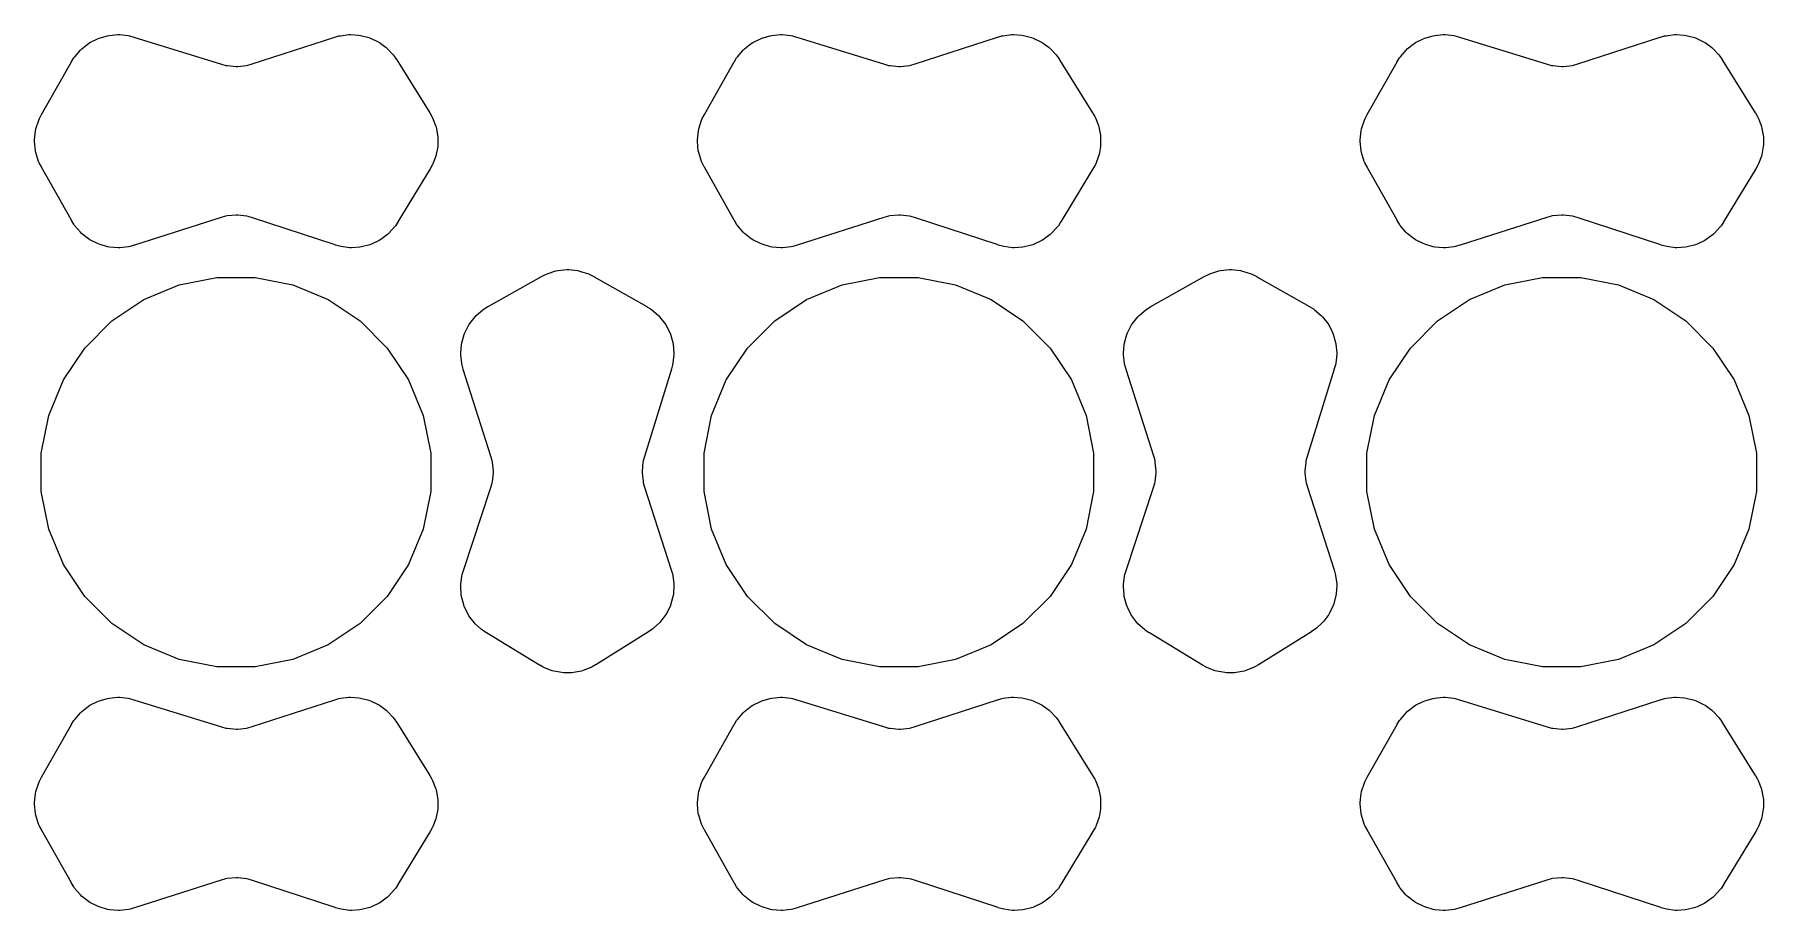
# Model space of a CAD drawing. Header units: millimetres. Extents: x 73.6 to 173.5, y -158 to -94.8.
# Drawn here: x 114.11 to 120.74, y -110 to -106.64 of the extents above; entities that cross this region are included whole.
import ezdxf

# ---------------------------------------------------------------- set-up
doc = ezdxf.new("R2010")
doc.units = ezdxf.units.MM
doc.layers.add('F.Mask', color=201, linetype='CONTINUOUS', true_color=0xd864ff)

msp = doc.modelspace()

# ---------------------------------------------------------------- linework, layer by layer
at = {"layer": 'F.Mask', "linetype": 'CONTINUOUS'}
for p, q in [((114.321977, -106.669229), (114.351254, -106.654212)), ((114.351254, -106.654212), (114.357528, -106.651728)), ((114.357528, -106.651728), (114.389161, -106.642617)), ((114.389161, -106.642617), (114.395783, -106.641387)), ((114.395783, -106.641387), (114.428578, -106.638529)), ((114.428578, -106.638529), (114.435315, -106.638596)), ((114.435315, -106.638596), (114.468405, -106.642136)), ((114.468405, -106.642136), (114.474212, -106.643262)), ((114.474212, -106.643262), (114.490081, -106.647768)), ((114.490081, -106.647768), (114.490851, -106.647997)), ((114.490851, -106.647997), (114.826436, -106.751724)), ((114.944208, -106.75093), (115.260119, -106.648634)), ((115.260119, -106.648634), (115.260901, -106.648391)), ((115.260901, -106.648391), (115.27632, -106.643794)), ((115.27632, -106.643794), (115.282008, -106.6426)), ((115.282008, -106.6426), (115.314315, -106.638581)), ((115.314315, -106.638581), (115.320927, -106.638388)), ((115.320927, -106.638388), (115.353054, -106.640495)), ((115.353054, -106.640495), (115.359582, -106.64155)), ((115.359582, -106.64155), (115.390757, -106.649669)), ((115.390757, -106.649669), (115.396962, -106.65193)), ((115.396962, -106.65193), (115.426055, -106.665773)), ((115.426055, -106.665773), (115.431715, -106.669156)), ((116.861977, -106.669229), (116.891254, -106.654212)), ((116.891254, -106.654212), (116.897528, -106.651728)), ((116.897528, -106.651728), (116.929161, -106.642617)), ((116.929161, -106.642617), (116.935783, -106.641387)), ((116.935783, -106.641387), (116.968578, -106.638529)), ((116.968578, -106.638529), (116.975315, -106.638596)), ((116.975315, -106.638596), (117.008405, -106.642136)), ((117.008405, -106.642136), (117.014212, -106.643262)), ((117.014212, -106.643262), (117.030081, -106.647768)), ((117.030081, -106.647768), (117.030851, -106.647997)), ((117.030851, -106.647997), (117.366436, -106.751724)), ((117.484208, -106.75093), (117.800119, -106.648634)), ((117.800119, -106.648634), (117.800901, -106.648391)), ((117.800901, -106.648391), (117.81632, -106.643794)), ((117.81632, -106.643794), (117.822008, -106.6426)), ((117.822008, -106.6426), (117.854315, -106.638581)), ((117.854315, -106.638581), (117.860927, -106.638388)), ((117.860927, -106.638388), (117.893054, -106.640495)), ((117.893054, -106.640495), (117.899582, -106.64155)), ((117.899582, -106.64155), (117.930757, -106.649669)), ((117.930757, -106.649669), (117.936962, -106.65193)), ((117.936962, -106.65193), (117.966055, -106.665773)), ((117.966055, -106.665773), (117.971715, -106.669156)), ((119.401977, -106.669229), (119.431254, -106.654212)), ((119.431254, -106.654212), (119.437528, -106.651728)), ((119.437528, -106.651728), (119.469161, -106.642617)), ((119.469161, -106.642617), (119.475783, -106.641387)), ((119.475783, -106.641387), (119.508578, -106.638529)), ((119.508578, -106.638529), (119.515315, -106.638596)), ((119.515315, -106.638596), (119.548405, -106.642136)), ((119.548405, -106.642136), (119.554212, -106.643262)), ((119.554212, -106.643262), (119.570081, -106.647768)), ((119.570081, -106.647768), (119.570851, -106.647997)), ((119.570851, -106.647997), (119.906436, -106.751724)), ((120.024208, -106.75093), (120.340119, -106.648634)), ((120.340119, -106.648634), (120.340901, -106.648391)), ((120.340901, -106.648391), (120.35632, -106.643794)), ((120.35632, -106.643794), (120.362008, -106.6426)), ((120.362008, -106.6426), (120.394315, -106.638581)), ((120.394315, -106.638581), (120.400927, -106.638388)), ((120.400927, -106.638388), (120.433054, -106.640495)), ((120.433054, -106.640495), (120.439582, -106.64155)), ((120.439582, -106.64155), (120.470757, -106.649669)), ((120.470757, -106.649669), (120.476962, -106.65193)), ((120.476962, -106.65193), (120.506055, -106.665773)), ((120.506055, -106.665773), (120.511715, -106.669156)), ((114.251972, -106.742066), (114.260428, -106.727953)), ((114.260428, -106.727953), (114.263896, -106.723144)), ((114.263896, -106.723144), (114.285581, -106.69791)), ((114.285581, -106.69791), (114.290451, -106.693242)), ((114.290451, -106.693242), (114.316291, -106.672879)), ((114.316291, -106.672879), (114.321977, -106.669229)), ((115.431715, -106.669156), (115.457689, -106.68823)), ((115.457689, -106.68823), (115.462608, -106.692614)), ((115.462608, -106.692614), (115.484756, -106.716478)), ((115.484756, -106.716478), (115.488351, -106.721067)), ((115.488351, -106.721067), (115.497164, -106.734493)), ((116.791972, -106.742066), (116.800428, -106.727953)), ((116.800428, -106.727953), (116.803896, -106.723144)), ((116.803896, -106.723144), (116.825581, -106.69791)), ((116.825581, -106.69791), (116.830451, -106.693242)), ((116.830451, -106.693242), (116.856291, -106.672879)), ((116.856291, -106.672879), (116.861977, -106.669229)), ((117.971715, -106.669156), (117.997689, -106.68823)), ((117.997689, -106.68823), (118.002608, -106.692614)), ((118.002608, -106.692614), (118.024756, -106.716478)), ((118.024756, -106.716478), (118.028351, -106.721067)), ((118.028351, -106.721067), (118.037164, -106.734493)), ((119.331972, -106.742066), (119.340428, -106.727953)), ((119.340428, -106.727953), (119.343896, -106.723144)), ((119.343896, -106.723144), (119.365581, -106.69791)), ((119.365581, -106.69791), (119.370451, -106.693242)), ((119.370451, -106.693242), (119.396291, -106.672879)), ((119.396291, -106.672879), (119.401977, -106.669229)), ((120.511715, -106.669156), (120.537689, -106.68823)), ((120.537689, -106.68823), (120.542608, -106.692614)), ((120.542608, -106.692614), (120.564756, -106.716478)), ((120.564756, -106.716478), (120.568351, -106.721067)), ((120.568351, -106.721067), (120.577164, -106.734493)), ((114.137101, -106.944221), (114.251573, -106.742749)), ((114.251573, -106.742749), (114.251972, -106.742066)), ((114.826436, -106.751724), (114.843008, -106.75641)), ((114.843008, -106.75641), (114.848322, -106.757407)), ((114.848322, -106.757407), (114.88231, -106.760662)), ((114.88231, -106.760662), (114.888445, -106.760621)), ((114.888445, -106.760621), (114.922378, -106.756913)), ((114.922378, -106.756913), (114.927679, -106.755845)), ((114.927679, -106.755845), (114.944208, -106.75093)), ((115.497164, -106.734493), (115.497646, -106.735246)), ((115.497646, -106.735246), (115.624253, -106.937816)), ((116.677101, -106.944221), (116.791573, -106.742749)), ((116.791573, -106.742749), (116.791972, -106.742066)), ((117.366436, -106.751724), (117.383008, -106.75641)), ((117.383008, -106.75641), (117.388322, -106.757407)), ((117.388322, -106.757407), (117.42231, -106.760662)), ((117.42231, -106.760662), (117.428445, -106.760621)), ((117.428445, -106.760621), (117.462378, -106.756913)), ((117.462378, -106.756913), (117.467679, -106.755845)), ((117.467679, -106.755845), (117.484208, -106.75093)), ((118.037164, -106.734493), (118.037646, -106.735246)), ((118.037646, -106.735246), (118.164253, -106.937816)), ((119.217101, -106.944221), (119.331573, -106.742749)), ((119.331573, -106.742749), (119.331972, -106.742066)), ((119.906436, -106.751724), (119.923008, -106.75641)), ((119.923008, -106.75641), (119.928322, -106.757407)), ((119.928322, -106.757407), (119.96231, -106.760662)), ((119.96231, -106.760662), (119.968445, -106.760621)), ((119.968445, -106.760621), (120.002378, -106.756913)), ((120.002378, -106.756913), (120.007679, -106.755845)), ((120.007679, -106.755845), (120.024208, -106.75093)), ((120.577164, -106.734493), (120.577646, -106.735246)), ((120.577646, -106.735246), (120.704253, -106.937816)), ((114.11515, -106.999848), (114.125973, -106.966173)), ((114.125973, -106.966173), (114.128444, -106.960354)), ((114.128444, -106.960354), (114.136729, -106.944894)), ((114.136729, -106.944894), (114.137101, -106.944221)), ((115.624253, -106.937816), (115.624646, -106.938462)), ((115.624646, -106.938462), (115.632668, -106.951971)), ((115.632668, -106.951971), (115.635138, -106.957018)), ((115.635138, -106.957018), (115.646712, -106.98646)), ((115.646712, -106.98646), (115.648506, -106.992637)), ((115.648506, -106.992637), (115.654436, -107.023367)), ((116.65515, -106.999848), (116.665973, -106.966173)), ((116.665973, -106.966173), (116.668444, -106.960354)), ((116.668444, -106.960354), (116.676729, -106.944894)), ((116.676729, -106.944894), (116.677101, -106.944221)), ((118.164253, -106.937816), (118.164646, -106.938462)), ((118.164646, -106.938462), (118.172668, -106.951971)), ((118.172668, -106.951971), (118.175138, -106.957018)), ((118.175138, -106.957018), (118.186712, -106.98646)), ((118.186712, -106.98646), (118.188506, -106.992637)), ((118.188506, -106.992637), (118.194436, -107.023367)), ((119.19515, -106.999848), (119.205973, -106.966173)), ((119.205973, -106.966173), (119.208444, -106.960354)), ((119.208444, -106.960354), (119.216729, -106.944894)), ((119.216729, -106.944894), (119.217101, -106.944221)), ((120.704253, -106.937816), (120.704646, -106.938462)), ((120.704646, -106.938462), (120.712668, -106.951971)), ((120.712668, -106.951971), (120.715138, -106.957018)), ((120.715138, -106.957018), (120.726712, -106.98646)), ((120.726712, -106.98646), (120.728506, -106.992637)), ((120.728506, -106.992637), (120.734436, -107.023367)), ((114.109972, -107.048847), (114.109989, -107.041678)), ((114.113483, -107.083686), (114.109972, -107.048847)), ((114.109989, -107.041678), (114.113668, -107.006866)), ((114.113668, -107.006866), (114.11515, -106.999848)), ((115.654436, -107.023367), (115.655067, -107.029746)), ((115.655273, -107.061059), (115.654726, -107.067445)), ((115.655067, -107.029746), (115.655273, -107.061059)), ((116.649972, -107.048847), (116.649989, -107.041678)), ((116.653483, -107.083686), (116.649972, -107.048847)), ((116.649989, -107.041678), (116.653668, -107.006866)), ((116.653668, -107.006866), (116.65515, -106.999848)), ((118.194436, -107.023367), (118.195067, -107.029746)), ((118.195273, -107.061059), (118.194726, -107.067445)), ((118.195067, -107.029746), (118.195273, -107.061059)), ((119.189972, -107.048847), (119.189989, -107.041678)), ((119.193483, -107.083686), (119.189972, -107.048847)), ((119.189989, -107.041678), (119.193668, -107.006866)), ((119.193668, -107.006866), (119.19515, -106.999848)), ((120.734436, -107.023367), (120.735067, -107.029746)), ((120.735273, -107.061059), (120.734726, -107.067445)), ((120.735067, -107.029746), (120.735273, -107.061059)), ((114.114929, -107.090704), (114.113483, -107.083686)), ((114.12559, -107.124432), (114.114929, -107.090704)), ((114.128028, -107.130252), (114.12559, -107.124432)), ((114.136262, -107.145795), (114.128028, -107.130252)), ((115.647494, -107.104451), (115.636306, -107.134054)), ((115.649203, -107.098261), (115.647494, -107.104451)), ((115.654726, -107.067445), (115.649203, -107.098261)), ((116.654929, -107.090704), (116.653483, -107.083686)), ((116.66559, -107.124432), (116.654929, -107.090704)), ((116.668028, -107.130252), (116.66559, -107.124432)), ((116.676262, -107.145795), (116.668028, -107.130252)), ((118.187494, -107.104451), (118.176306, -107.134054)), ((118.189203, -107.098261), (118.187494, -107.104451)), ((118.194726, -107.067445), (118.189203, -107.098261)), ((119.194929, -107.090704), (119.193483, -107.083686)), ((119.20559, -107.124432), (119.194929, -107.090704)), ((119.208028, -107.130252), (119.20559, -107.124432)), ((119.216262, -107.145795), (119.208028, -107.130252)), ((120.727494, -107.104451), (120.716306, -107.134054)), ((120.729203, -107.098261), (120.727494, -107.104451)), ((120.734726, -107.067445), (120.729203, -107.098261)), ((114.136651, -107.146509), (114.136262, -107.145795)), ((114.251109, -107.350246), (114.136651, -107.146509)), ((115.625687, -107.15338), (115.502493, -107.356421)), ((115.626068, -107.152735), (115.625687, -107.15338)), ((115.633905, -107.139128), (115.626068, -107.152735)), ((115.636306, -107.134054), (115.633905, -107.139128)), ((116.676651, -107.146509), (116.676262, -107.145795)), ((116.791109, -107.350246), (116.676651, -107.146509)), ((118.165687, -107.15338), (118.042493, -107.356421)), ((118.166068, -107.152735), (118.165687, -107.15338)), ((118.173905, -107.139128), (118.166068, -107.152735)), ((118.176306, -107.134054), (118.173905, -107.139128)), ((119.216651, -107.146509), (119.216262, -107.145795)), ((119.331109, -107.350246), (119.216651, -107.146509)), ((120.705687, -107.15338), (120.582493, -107.356421)), ((120.706068, -107.152735), (120.705687, -107.15338)), ((120.713905, -107.139128), (120.706068, -107.152735)), ((120.716306, -107.134054), (120.713905, -107.139128)), ((114.251613, -107.351117), (114.251109, -107.350246)), ((114.260064, -107.36534), (114.251613, -107.351117)), ((114.263537, -107.370187), (114.260064, -107.36534)), ((114.285369, -107.39573), (114.263537, -107.370187)), ((114.290276, -107.400449), (114.285369, -107.39573)), ((114.825129, -107.339652), (114.492507, -107.445485)), ((114.842092, -107.334735), (114.825129, -107.339652)), ((114.847488, -107.333694), (114.842092, -107.334735)), ((114.882251, -107.330239), (114.847488, -107.333694)), ((114.888527, -107.330273), (114.882251, -107.330239)), ((114.923258, -107.334107), (114.888527, -107.330273)), ((114.928641, -107.335206), (114.923258, -107.334107)), ((114.94556, -107.340309), (114.928641, -107.335206)), ((115.262515, -107.444964), (114.94556, -107.340309)), ((115.489679, -107.375582), (115.467476, -107.400025)), ((115.493267, -107.370889), (115.489679, -107.375582)), ((115.502066, -107.357107), (115.493267, -107.370889)), ((115.502493, -107.356421), (115.502066, -107.357107)), ((116.791613, -107.351117), (116.791109, -107.350246)), ((116.800064, -107.36534), (116.791613, -107.351117)), ((116.803537, -107.370187), (116.800064, -107.36534)), ((116.825369, -107.39573), (116.803537, -107.370187)), ((116.830276, -107.400449), (116.825369, -107.39573)), ((117.365129, -107.339652), (117.032507, -107.445485)), ((117.382092, -107.334735), (117.365129, -107.339652)), ((117.387488, -107.333694), (117.382092, -107.334735)), ((117.422251, -107.330239), (117.387488, -107.333694)), ((117.428527, -107.330273), (117.422251, -107.330239)), ((117.463258, -107.334107), (117.428527, -107.330273)), ((117.468641, -107.335206), (117.463258, -107.334107)), ((117.48556, -107.340309), (117.468641, -107.335206)), ((117.802515, -107.444964), (117.48556, -107.340309)), ((118.029679, -107.375582), (118.007476, -107.400025)), ((118.033267, -107.370889), (118.029679, -107.375582)), ((118.042066, -107.357107), (118.033267, -107.370889)), ((118.042493, -107.356421), (118.042066, -107.357107)), ((119.331613, -107.351117), (119.331109, -107.350246)), ((119.340064, -107.36534), (119.331613, -107.351117)), ((119.343537, -107.370187), (119.340064, -107.36534)), ((119.365369, -107.39573), (119.343537, -107.370187)), ((119.370276, -107.400449), (119.365369, -107.39573)), ((119.905129, -107.339652), (119.572507, -107.445485)), ((119.922092, -107.334735), (119.905129, -107.339652)), ((119.927488, -107.333694), (119.922092, -107.334735)), ((119.962251, -107.330239), (119.927488, -107.333694)), ((119.968527, -107.330273), (119.962251, -107.330239)), ((120.003258, -107.334107), (119.968527, -107.330273)), ((120.008641, -107.335206), (120.003258, -107.334107)), ((120.02556, -107.340309), (120.008641, -107.335206)), ((120.342515, -107.444964), (120.02556, -107.340309)), ((120.569679, -107.375582), (120.547476, -107.400025)), ((120.573267, -107.370889), (120.569679, -107.375582)), ((120.582066, -107.357107), (120.573267, -107.370889)), ((120.582493, -107.356421), (120.582066, -107.357107)), ((114.316356, -107.42104), (114.290276, -107.400449)), ((114.322085, -107.424718), (114.316356, -107.42104)), ((114.351657, -107.439853), (114.322085, -107.424718)), ((114.357994, -107.442351), (114.351657, -107.439853)), ((114.389943, -107.451463), (114.357994, -107.442351)), ((114.396643, -107.452684), (114.389943, -107.451463)), ((114.429763, -107.455425), (114.396643, -107.452684)), ((114.436559, -107.455323), (114.429763, -107.455425)), ((114.469938, -107.451546), (114.436559, -107.455323)), ((114.475803, -107.450368), (114.469938, -107.451546)), ((114.49176, -107.445713), (114.475803, -107.450368)), ((114.492507, -107.445485), (114.49176, -107.445713)), ((115.263201, -107.445182), (115.262515, -107.444964)), ((115.278843, -107.449951), (115.263201, -107.445182)), ((115.284606, -107.451188), (115.278843, -107.449951)), ((115.317381, -107.455369), (115.284606, -107.451188)), ((115.324061, -107.455575), (115.317381, -107.455369)), ((115.356686, -107.453446), (115.324061, -107.455575)), ((115.363282, -107.452373), (115.356686, -107.453446)), ((115.39489, -107.444059), (115.363282, -107.452373)), ((115.401165, -107.441745), (115.39489, -107.444059)), ((115.430611, -107.427546), (115.401165, -107.441745)), ((115.436334, -107.424075), (115.430611, -107.427546)), ((115.462528, -107.404519), (115.436334, -107.424075)), ((115.467476, -107.400025), (115.462528, -107.404519)), ((116.856356, -107.42104), (116.830276, -107.400449)), ((116.862085, -107.424718), (116.856356, -107.42104)), ((116.891657, -107.439853), (116.862085, -107.424718)), ((116.897994, -107.442351), (116.891657, -107.439853)), ((116.929943, -107.451463), (116.897994, -107.442351)), ((116.936643, -107.452684), (116.929943, -107.451463)), ((116.969763, -107.455425), (116.936643, -107.452684)), ((116.976559, -107.455323), (116.969763, -107.455425)), ((117.009938, -107.451546), (116.976559, -107.455323)), ((117.015803, -107.450368), (117.009938, -107.451546)), ((117.03176, -107.445713), (117.015803, -107.450368)), ((117.032507, -107.445485), (117.03176, -107.445713)), ((117.803201, -107.445182), (117.802515, -107.444964)), ((117.818843, -107.449951), (117.803201, -107.445182)), ((117.824606, -107.451188), (117.818843, -107.449951)), ((117.857381, -107.455369), (117.824606, -107.451188)), ((117.864061, -107.455575), (117.857381, -107.455369)), ((117.896686, -107.453446), (117.864061, -107.455575)), ((117.903282, -107.452373), (117.896686, -107.453446)), ((117.93489, -107.444059), (117.903282, -107.452373)), ((117.941165, -107.441745), (117.93489, -107.444059)), ((117.970611, -107.427546), (117.941165, -107.441745)), ((117.976334, -107.424075), (117.970611, -107.427546)), ((118.002528, -107.404519), (117.976334, -107.424075)), ((118.007476, -107.400025), (118.002528, -107.404519)), ((119.396356, -107.42104), (119.370276, -107.400449)), ((119.402085, -107.424718), (119.396356, -107.42104)), ((119.431657, -107.439853), (119.402085, -107.424718)), ((119.437994, -107.442351), (119.431657, -107.439853)), ((119.469943, -107.451463), (119.437994, -107.442351)), ((119.476643, -107.452684), (119.469943, -107.451463)), ((119.509763, -107.455425), (119.476643, -107.452684)), ((119.516559, -107.455323), (119.509763, -107.455425)), ((119.549938, -107.451546), (119.516559, -107.455323)), ((119.555803, -107.450368), (119.549938, -107.451546)), ((119.57176, -107.445713), (119.555803, -107.450368)), ((119.572507, -107.445485), (119.57176, -107.445713)), ((120.343201, -107.445182), (120.342515, -107.444964)), ((120.358843, -107.449951), (120.343201, -107.445182)), ((120.364606, -107.451188), (120.358843, -107.449951)), ((120.397381, -107.455369), (120.364606, -107.451188)), ((120.404061, -107.455575), (120.397381, -107.455369)), ((120.436686, -107.453446), (120.404061, -107.455575)), ((120.443282, -107.452373), (120.436686, -107.453446)), ((120.47489, -107.444059), (120.443282, -107.452373)), ((120.481165, -107.441745), (120.47489, -107.444059)), ((120.510611, -107.427546), (120.481165, -107.441745)), ((120.516334, -107.424075), (120.510611, -107.427546)), ((120.542528, -107.404519), (120.516334, -107.424075)), ((120.547476, -107.400025), (120.542528, -107.404519)), ((114.664286, -107.598204), (114.808487, -107.56952)), ((114.808487, -107.56952), (114.955513, -107.56952)), ((114.955513, -107.56952), (115.099714, -107.598204)), ((115.848216, -107.680615), (116.051993, -107.566134)), ((116.051993, -107.566134), (116.052707, -107.565745)), ((116.052707, -107.565745), (116.068248, -107.557512)), ((116.068248, -107.557512), (116.074074, -107.555072)), ((116.074074, -107.555072), (116.107794, -107.544414)), ((116.107794, -107.544414), (116.114818, -107.542966)), ((116.114818, -107.542966), (116.149655, -107.539456)), ((116.149655, -107.539456), (116.156824, -107.539473)), ((116.156824, -107.539473), (116.191639, -107.543152)), ((116.191639, -107.543152), (116.198649, -107.544633)), ((116.198649, -107.544633), (116.232331, -107.555459)), ((116.232331, -107.555459), (116.238146, -107.557928)), ((116.238146, -107.557928), (116.253594, -107.566205)), ((116.253594, -107.566205), (116.254289, -107.566588)), ((116.254289, -107.566588), (116.455734, -107.681045)), ((117.204286, -107.598204), (117.348487, -107.56952)), ((117.348487, -107.56952), (117.495513, -107.56952)), ((117.495513, -107.56952), (117.639714, -107.598204)), ((118.388216, -107.680615), (118.591993, -107.566134)), ((118.591993, -107.566134), (118.592707, -107.565745)), ((118.592707, -107.565745), (118.608248, -107.557512)), ((118.608248, -107.557512), (118.614074, -107.555072)), ((118.614074, -107.555072), (118.647794, -107.544414)), ((118.647794, -107.544414), (118.654818, -107.542966)), ((118.654818, -107.542966), (118.689655, -107.539456)), ((118.689655, -107.539456), (118.696824, -107.539473)), ((118.696824, -107.539473), (118.731639, -107.543152)), ((118.731639, -107.543152), (118.738649, -107.544633)), ((118.738649, -107.544633), (118.772331, -107.555459)), ((118.772331, -107.555459), (118.778146, -107.557928)), ((118.778146, -107.557928), (118.793594, -107.566205)), ((118.793594, -107.566205), (118.794289, -107.566588)), ((118.794289, -107.566588), (118.995734, -107.681045)), ((119.744286, -107.598204), (119.888487, -107.56952)), ((119.888487, -107.56952), (120.035513, -107.56952)), ((120.035513, -107.56952), (120.179714, -107.598204)), ((114.406205, -107.736151), (114.528452, -107.654468)), ((114.528452, -107.654468), (114.664286, -107.598204)), ((115.099714, -107.598204), (115.235548, -107.654468)), ((115.235548, -107.654468), (115.357795, -107.736151)), ((116.946205, -107.736151), (117.068452, -107.654468)), ((117.068452, -107.654468), (117.204286, -107.598204)), ((117.639714, -107.598204), (117.775548, -107.654468)), ((117.775548, -107.654468), (117.897795, -107.736151)), ((119.486205, -107.736151), (119.608452, -107.654468)), ((119.608452, -107.654468), (119.744286, -107.598204)), ((120.179714, -107.598204), (120.315548, -107.654468)), ((120.315548, -107.654468), (120.437795, -107.736151)), ((115.777462, -107.745839), (115.798058, -107.719752)), ((115.798058, -107.719752), (115.802769, -107.714854)), ((115.802769, -107.714854), (115.82831, -107.693022)), ((115.82831, -107.693022), (115.833155, -107.689551)), ((115.833155, -107.689551), (115.847481, -107.68104)), ((115.847481, -107.68104), (115.848216, -107.680615)), ((116.455734, -107.681045), (116.456474, -107.681477)), ((116.456474, -107.681477), (116.470536, -107.689907)), ((116.470536, -107.689907), (116.475358, -107.693386)), ((116.475358, -107.693386), (116.500576, -107.715064)), ((116.500576, -107.715064), (116.505252, -107.719945)), ((116.505252, -107.719945), (116.52561, -107.745786)), ((118.317462, -107.745839), (118.338058, -107.719752)), ((118.338058, -107.719752), (118.342769, -107.714854)), ((118.342769, -107.714854), (118.36831, -107.693022)), ((118.36831, -107.693022), (118.373155, -107.689551)), ((118.373155, -107.689551), (118.387481, -107.68104)), ((118.387481, -107.68104), (118.388216, -107.680615)), ((118.995734, -107.681045), (118.996474, -107.681477)), ((118.996474, -107.681477), (119.010536, -107.689907)), ((119.010536, -107.689907), (119.015358, -107.693386)), ((119.015358, -107.693386), (119.040576, -107.715064)), ((119.040576, -107.715064), (119.045252, -107.719945)), ((119.045252, -107.719945), (119.06561, -107.745786)), ((114.302242, -107.840114), (114.406205, -107.736151)), ((115.357795, -107.736151), (115.461758, -107.840114)), ((115.74704, -107.819423), (115.756148, -107.787485)), ((115.756148, -107.787485), (115.75865, -107.781137)), ((115.75865, -107.781137), (115.773784, -107.751568)), ((115.773784, -107.751568), (115.777462, -107.745839)), ((116.52561, -107.745786), (116.529251, -107.751459)), ((116.529251, -107.751459), (116.544272, -107.780753)), ((116.544272, -107.780753), (116.546748, -107.787008)), ((116.546748, -107.787008), (116.555857, -107.818642)), ((116.842242, -107.840114), (116.946205, -107.736151)), ((117.897795, -107.736151), (118.001758, -107.840114)), ((118.28704, -107.819423), (118.296148, -107.787485)), ((118.296148, -107.787485), (118.29865, -107.781137)), ((118.29865, -107.781137), (118.313784, -107.751568)), ((118.313784, -107.751568), (118.317462, -107.745839)), ((119.06561, -107.745786), (119.069251, -107.751459)), ((119.069251, -107.751459), (119.084272, -107.780753)), ((119.084272, -107.780753), (119.086748, -107.787008)), ((119.086748, -107.787008), (119.095857, -107.818642)), ((119.382242, -107.840114), (119.486205, -107.736151)), ((120.437795, -107.736151), (120.541758, -107.840114)), ((114.220559, -107.962361), (114.302242, -107.840114)), ((115.461758, -107.840114), (115.543441, -107.962361)), ((115.743077, -107.859239), (115.745818, -107.82613)), ((115.743179, -107.866042), (115.743077, -107.859239)), ((115.745818, -107.82613), (115.74704, -107.819423)), ((116.555857, -107.818642), (116.557088, -107.825272)), ((116.557088, -107.825272), (116.559945, -107.858058)), ((116.559945, -107.858058), (116.559878, -107.864795)), ((116.760559, -107.962361), (116.842242, -107.840114)), ((118.001758, -107.840114), (118.083441, -107.962361)), ((118.283077, -107.859239), (118.285818, -107.82613)), ((118.283179, -107.866042), (118.283077, -107.859239)), ((118.285818, -107.82613), (118.28704, -107.819423)), ((119.095857, -107.818642), (119.097088, -107.825272)), ((119.097088, -107.825272), (119.099945, -107.858058)), ((119.099945, -107.858058), (119.099878, -107.864795)), ((119.300559, -107.962361), (119.382242, -107.840114)), ((120.541758, -107.840114), (120.623441, -107.962361)), ((115.746957, -107.899426), (115.743179, -107.866042)), ((115.748133, -107.905281), (115.746957, -107.899426)), ((115.752792, -107.921256), (115.748133, -107.905281)), ((115.753014, -107.921982), (115.752792, -107.921256)), ((115.85886, -108.254642), (115.753014, -107.921982)), ((116.55051, -107.920318), (116.446778, -108.255919)), ((116.550741, -107.91954), (116.55051, -107.920318)), ((116.55522, -107.903678), (116.550741, -107.91954)), ((116.556338, -107.897892), (116.55522, -107.903678)), ((116.559878, -107.864795), (116.556338, -107.897892)), ((118.286957, -107.899426), (118.283179, -107.866042)), ((118.288133, -107.905281), (118.286957, -107.899426)), ((118.292792, -107.921256), (118.288133, -107.905281)), ((118.293014, -107.921982), (118.292792, -107.921256)), ((118.39886, -108.254642), (118.293014, -107.921982)), ((119.09051, -107.920318), (118.986778, -108.255919)), ((119.090741, -107.91954), (119.09051, -107.920318)), ((119.09522, -107.903678), (119.090741, -107.91954)), ((119.096338, -107.897892), (119.09522, -107.903678)), ((119.099878, -107.864795), (119.096338, -107.897892)), ((114.164295, -108.098195), (114.220559, -107.962361)), ((115.543441, -107.962361), (115.599705, -108.098195)), ((116.704295, -108.098195), (116.760559, -107.962361)), ((118.083441, -107.962361), (118.139705, -108.098195)), ((119.244295, -108.098195), (119.300559, -107.962361)), ((120.623441, -107.962361), (120.679705, -108.098195)), ((114.135611, -108.242396), (114.164295, -108.098195)), ((115.599705, -108.098195), (115.628389, -108.242396)), ((116.675611, -108.242396), (116.704295, -108.098195)), ((118.139705, -108.098195), (118.168389, -108.242396)), ((119.215611, -108.242396), (119.244295, -108.098195)), ((120.679705, -108.098195), (120.708389, -108.242396)), ((114.135611, -108.389422), (114.135611, -108.242396)), ((115.628389, -108.242396), (115.628389, -108.389422)), ((115.863769, -108.27157), (115.85886, -108.254642)), ((116.446778, -108.255919), (116.442092, -108.272491)), ((116.675611, -108.389422), (116.675611, -108.242396)), ((118.168389, -108.242396), (118.168389, -108.389422)), ((118.403769, -108.27157), (118.39886, -108.254642)), ((118.986778, -108.255919), (118.982092, -108.272491)), ((119.215611, -108.389422), (119.215611, -108.242396)), ((120.708389, -108.242396), (120.708389, -108.389422)), ((115.864812, -108.27697), (115.863769, -108.27157)), ((115.864399, -108.35274), (115.868233, -108.318012)), ((115.868267, -108.311736), (115.864812, -108.27697)), ((115.868233, -108.318012), (115.868267, -108.311736)), ((116.441095, -108.277805), (116.43784, -108.311792)), ((116.43784, -108.311792), (116.437881, -108.317926)), ((116.437881, -108.317926), (116.441589, -108.351867)), ((116.442092, -108.272491), (116.441095, -108.277805)), ((118.404812, -108.27697), (118.403769, -108.27157)), ((118.404399, -108.35274), (118.408233, -108.318012)), ((118.408267, -108.311736), (118.404812, -108.27697)), ((118.408233, -108.318012), (118.408267, -108.311736)), ((118.981095, -108.277805), (118.97784, -108.311792)), ((118.97784, -108.311792), (118.977881, -108.317926)), ((118.977881, -108.317926), (118.981589, -108.351867)), ((118.982092, -108.272491), (118.981095, -108.277805)), ((114.164295, -108.533623), (114.135611, -108.389422)), ((115.628389, -108.389422), (115.599705, -108.533623)), ((115.75354, -108.691991), (115.858197, -108.375028)), ((115.858197, -108.375028), (115.863298, -108.358127)), ((115.863298, -108.358127), (115.864399, -108.35274)), ((116.441589, -108.351867), (116.442658, -108.357171)), ((116.442658, -108.357171), (116.447565, -108.373671)), ((116.447565, -108.373671), (116.549859, -108.689576)), ((116.704295, -108.533623), (116.675611, -108.389422)), ((118.168389, -108.389422), (118.139705, -108.533623)), ((118.29354, -108.691991), (118.398197, -108.375028)), ((118.398197, -108.375028), (118.403298, -108.358127)), ((118.403298, -108.358127), (118.404399, -108.35274)), ((118.981589, -108.351867), (118.982658, -108.357171)), ((118.982658, -108.357171), (118.987565, -108.373671)), ((118.987565, -108.373671), (119.089859, -108.689576)), ((119.244295, -108.533623), (119.215611, -108.389422)), ((120.708389, -108.389422), (120.679705, -108.533623)), ((114.220559, -108.669457), (114.164295, -108.533623)), ((115.599705, -108.533623), (115.543441, -108.669457)), ((116.760559, -108.669457), (116.704295, -108.533623)), ((118.139705, -108.533623), (118.083441, -108.669457)), ((119.300559, -108.669457), (119.244295, -108.533623)), ((120.679705, -108.533623), (120.623441, -108.669457)), ((114.302242, -108.791704), (114.220559, -108.669457)), ((115.543441, -108.669457), (115.461758, -108.791704)), ((115.743106, -108.746844), (115.747279, -108.714111)), ((115.747279, -108.714111), (115.748532, -108.708296)), ((115.748532, -108.708296), (115.753331, -108.692648)), ((115.753331, -108.692648), (115.75354, -108.691991)), ((116.549859, -108.689576), (116.550122, -108.690423)), ((116.550122, -108.690423), (116.554711, -108.705813)), ((116.554711, -108.705813), (116.555899, -108.711475)), ((116.555899, -108.711475), (116.559923, -108.743807)), ((116.842242, -108.791704), (116.760559, -108.669457)), ((118.083441, -108.669457), (118.001758, -108.791704)), ((118.283106, -108.746844), (118.287279, -108.714111)), ((118.287279, -108.714111), (118.288532, -108.708296)), ((118.288532, -108.708296), (118.293331, -108.692648)), ((118.293331, -108.692648), (118.29354, -108.691991)), ((119.089859, -108.689576), (119.090122, -108.690423)), ((119.090122, -108.690423), (119.094711, -108.705813)), ((119.094711, -108.705813), (119.095899, -108.711475)), ((119.095899, -108.711475), (119.099923, -108.743807)), ((119.382242, -108.791704), (119.300559, -108.669457)), ((120.623441, -108.669457), (120.541758, -108.791704)), ((115.742899, -108.753554), (115.743106, -108.746844)), ((115.74503, -108.786156), (115.742899, -108.753554)), ((115.746107, -108.792773), (115.74503, -108.786156)), ((116.558007, -108.78254), (116.556953, -108.789063)), ((116.560115, -108.7504), (116.558007, -108.78254)), ((116.559923, -108.743807), (116.560115, -108.7504)), ((118.282899, -108.753554), (118.283106, -108.746844)), ((118.28503, -108.786156), (118.282899, -108.753554)), ((118.286107, -108.792773), (118.28503, -108.786156)), ((119.098007, -108.78254), (119.096953, -108.789063)), ((119.100115, -108.7504), (119.098007, -108.78254)), ((119.099923, -108.743807), (119.100115, -108.7504)), ((114.406205, -108.895667), (114.302242, -108.791704)), ((115.461758, -108.791704), (115.357795, -108.895667)), ((115.754422, -108.824369), (115.746107, -108.792773)), ((115.756742, -108.830656), (115.754422, -108.824369)), ((115.770941, -108.860097), (115.756742, -108.830656)), ((116.546569, -108.826442), (116.532729, -108.855525)), ((116.548833, -108.820231), (116.546569, -108.826442)), ((116.556953, -108.789063), (116.548833, -108.820231)), ((116.946205, -108.895667), (116.842242, -108.791704)), ((118.001758, -108.791704), (117.897795, -108.895667)), ((118.294422, -108.824369), (118.286107, -108.792773)), ((118.296742, -108.830656), (118.294422, -108.824369)), ((118.310941, -108.860097), (118.296742, -108.830656)), ((119.086569, -108.826442), (119.072729, -108.855525)), ((119.088833, -108.820231), (119.086569, -108.826442)), ((119.096953, -108.789063), (119.088833, -108.820231)), ((119.486205, -108.895667), (119.382242, -108.791704)), ((120.541758, -108.791704), (120.437795, -108.895667)), ((114.528452, -108.97735), (114.406205, -108.895667)), ((115.357795, -108.895667), (115.235548, -108.97735)), ((115.774412, -108.865817), (115.770941, -108.860097)), ((115.79397, -108.892007), (115.774412, -108.865817)), ((115.798478, -108.896969), (115.79397, -108.892007)), ((115.822915, -108.919162), (115.798478, -108.896969)), ((115.82761, -108.92275), (115.822915, -108.919162)), ((116.47744, -108.91781), (116.464, -108.926653)), ((116.482001, -108.914233), (116.47744, -108.91781)), ((116.505875, -108.892085), (116.482001, -108.914233)), ((116.510271, -108.887155), (116.505875, -108.892085)), ((116.529339, -108.861195), (116.510271, -108.887155)), ((116.532729, -108.855525), (116.529339, -108.861195)), ((117.068452, -108.97735), (116.946205, -108.895667)), ((117.897795, -108.895667), (117.775548, -108.97735)), ((118.314412, -108.865817), (118.310941, -108.860097)), ((118.33397, -108.892007), (118.314412, -108.865817)), ((118.338478, -108.896969), (118.33397, -108.892007)), ((118.362915, -108.919162), (118.338478, -108.896969)), ((118.36761, -108.92275), (118.362915, -108.919162)), ((119.01744, -108.91781), (119.004, -108.926653)), ((119.022001, -108.914233), (119.01744, -108.91781)), ((119.045875, -108.892085), (119.022001, -108.914233)), ((119.050271, -108.887155), (119.045875, -108.892085)), ((119.069339, -108.861195), (119.050271, -108.887155)), ((119.072729, -108.855525), (119.069339, -108.861195)), ((119.608452, -108.97735), (119.486205, -108.895667)), ((120.437795, -108.895667), (120.315548, -108.97735)), ((114.664286, -109.033614), (114.528452, -108.97735)), ((115.235548, -108.97735), (115.099714, -109.033614)), ((115.841395, -108.931549), (115.82761, -108.92275)), ((115.842074, -108.931972), (115.841395, -108.931549)), ((116.045106, -109.05516), (115.842074, -108.931972)), ((116.463286, -108.927111), (116.260686, -109.053736)), ((116.464, -108.926653), (116.463286, -108.927111)), ((117.204286, -109.033614), (117.068452, -108.97735)), ((117.775548, -108.97735), (117.639714, -109.033614)), ((118.381395, -108.931549), (118.36761, -108.92275)), ((118.382074, -108.931972), (118.381395, -108.931549)), ((118.585106, -109.05516), (118.382074, -108.931972)), ((119.003286, -108.927111), (118.800686, -109.053736)), ((119.004, -108.926653), (119.003286, -108.927111)), ((119.744286, -109.033614), (119.608452, -108.97735)), ((120.315548, -108.97735), (120.179714, -109.033614)), ((114.808487, -109.062298), (114.664286, -109.033614)), ((115.099714, -109.033614), (114.955513, -109.062298)), ((117.348487, -109.062298), (117.204286, -109.033614)), ((117.639714, -109.033614), (117.495513, -109.062298)), ((119.888487, -109.062298), (119.744286, -109.033614)), ((120.179714, -109.033614), (120.035513, -109.062298)), ((114.955513, -109.062298), (114.808487, -109.062298)), ((116.045842, -109.055595), (116.045106, -109.05516)), ((116.059352, -109.063381), (116.045842, -109.055595)), ((116.064459, -109.065798), (116.059352, -109.063381)), ((116.094046, -109.07698), (116.064459, -109.065798)), ((116.100242, -109.07869), (116.094046, -109.07698)), ((116.131057, -109.084213), (116.100242, -109.07869)), ((116.137443, -109.08476), (116.131057, -109.084213)), ((116.168755, -109.084552), (116.137443, -109.08476)), ((116.175136, -109.08392), (116.168755, -109.084552)), ((116.205867, -109.077991), (116.175136, -109.08392)), ((116.212034, -109.076199), (116.205867, -109.077991)), ((116.241479, -109.064623), (116.212034, -109.076199)), ((116.246542, -109.062144), (116.241479, -109.064623)), ((116.26004, -109.054129), (116.246542, -109.062144)), ((116.260686, -109.053736), (116.26004, -109.054129)), ((117.495513, -109.062298), (117.348487, -109.062298)), ((118.585842, -109.055595), (118.585106, -109.05516)), ((118.599352, -109.063381), (118.585842, -109.055595)), ((118.604459, -109.065798), (118.599352, -109.063381)), ((118.634046, -109.07698), (118.604459, -109.065798)), ((118.640242, -109.07869), (118.634046, -109.07698)), ((118.671057, -109.084213), (118.640242, -109.07869)), ((118.677443, -109.08476), (118.671057, -109.084213)), ((118.708755, -109.084552), (118.677443, -109.08476)), ((118.715136, -109.08392), (118.708755, -109.084552)), ((118.745867, -109.077991), (118.715136, -109.08392)), ((118.752034, -109.076199), (118.745867, -109.077991)), ((118.781479, -109.064623), (118.752034, -109.076199)), ((118.786542, -109.062144), (118.781479, -109.064623)), ((118.80004, -109.054129), (118.786542, -109.062144)), ((118.800686, -109.053736), (118.80004, -109.054129)), ((120.035513, -109.062298), (119.888487, -109.062298)), ((114.357528, -109.191728), (114.389161, -109.182617)), ((114.389161, -109.182617), (114.395783, -109.181387)), ((114.395783, -109.181387), (114.428578, -109.178529)), ((114.428578, -109.178529), (114.435315, -109.178596)), ((114.435315, -109.178596), (114.468405, -109.182136)), ((114.468405, -109.182136), (114.474212, -109.183262)), ((114.474212, -109.183262), (114.490081, -109.187768)), ((115.260901, -109.188391), (115.27632, -109.183794)), ((115.27632, -109.183794), (115.282008, -109.1826)), ((115.282008, -109.1826), (115.314315, -109.178581)), ((115.314315, -109.178581), (115.320927, -109.178388)), ((115.320927, -109.178388), (115.353054, -109.180495)), ((115.353054, -109.180495), (115.359582, -109.18155)), ((115.359582, -109.18155), (115.390757, -109.189669)), ((116.897528, -109.191728), (116.929161, -109.182617)), ((116.929161, -109.182617), (116.935783, -109.181387)), ((116.935783, -109.181387), (116.968578, -109.178529)), ((116.968578, -109.178529), (116.975315, -109.178596)), ((116.975315, -109.178596), (117.008405, -109.182136)), ((117.008405, -109.182136), (117.014212, -109.183262)), ((117.014212, -109.183262), (117.030081, -109.187768)), ((117.800901, -109.188391), (117.81632, -109.183794)), ((117.81632, -109.183794), (117.822008, -109.1826)), ((117.822008, -109.1826), (117.854315, -109.178581)), ((117.854315, -109.178581), (117.860927, -109.178388)), ((117.860927, -109.178388), (117.893054, -109.180495)), ((117.893054, -109.180495), (117.899582, -109.18155)), ((117.899582, -109.18155), (117.930757, -109.189669)), ((119.437528, -109.191728), (119.469161, -109.182617)), ((119.469161, -109.182617), (119.475783, -109.181387)), ((119.475783, -109.181387), (119.508578, -109.178529)), ((119.508578, -109.178529), (119.515315, -109.178596)), ((119.515315, -109.178596), (119.548405, -109.182136)), ((119.548405, -109.182136), (119.554212, -109.183262)), ((119.554212, -109.183262), (119.570081, -109.187768)), ((120.340901, -109.188391), (120.35632, -109.183794)), ((120.35632, -109.183794), (120.362008, -109.1826)), ((120.362008, -109.1826), (120.394315, -109.178581)), ((120.394315, -109.178581), (120.400927, -109.178388)), ((120.400927, -109.178388), (120.433054, -109.180495)), ((120.433054, -109.180495), (120.439582, -109.18155)), ((120.439582, -109.18155), (120.470757, -109.189669)), ((114.263896, -109.263144), (114.285581, -109.23791)), ((114.285581, -109.23791), (114.290451, -109.233242)), ((114.290451, -109.233242), (114.316291, -109.212879)), ((114.316291, -109.212879), (114.321977, -109.209229)), ((114.321977, -109.209229), (114.351254, -109.194212)), ((114.351254, -109.194212), (114.357528, -109.191728)), ((114.490081, -109.187768), (114.490851, -109.187997)), ((114.490851, -109.187997), (114.826436, -109.291724)), ((114.944208, -109.29093), (115.260119, -109.188634)), ((115.260119, -109.188634), (115.260901, -109.188391)), ((115.390757, -109.189669), (115.396962, -109.19193)), ((115.396962, -109.19193), (115.426055, -109.205773)), ((115.426055, -109.205773), (115.431715, -109.209156)), ((115.431715, -109.209156), (115.457689, -109.22823)), ((115.457689, -109.22823), (115.462608, -109.232614)), ((115.462608, -109.232614), (115.484756, -109.256478)), ((116.803896, -109.263144), (116.825581, -109.23791)), ((116.825581, -109.23791), (116.830451, -109.233242)), ((116.830451, -109.233242), (116.856291, -109.212879)), ((116.856291, -109.212879), (116.861977, -109.209229)), ((116.861977, -109.209229), (116.891254, -109.194212)), ((116.891254, -109.194212), (116.897528, -109.191728)), ((117.030081, -109.187768), (117.030851, -109.187997)), ((117.030851, -109.187997), (117.366436, -109.291724)), ((117.484208, -109.29093), (117.800119, -109.188634)), ((117.800119, -109.188634), (117.800901, -109.188391)), ((117.930757, -109.189669), (117.936962, -109.19193)), ((117.936962, -109.19193), (117.966055, -109.205773)), ((117.966055, -109.205773), (117.971715, -109.209156)), ((117.971715, -109.209156), (117.997689, -109.22823)), ((117.997689, -109.22823), (118.002608, -109.232614)), ((118.002608, -109.232614), (118.024756, -109.256478)), ((119.343896, -109.263144), (119.365581, -109.23791)), ((119.365581, -109.23791), (119.370451, -109.233242)), ((119.370451, -109.233242), (119.396291, -109.212879)), ((119.396291, -109.212879), (119.401977, -109.209229)), ((119.401977, -109.209229), (119.431254, -109.194212)), ((119.431254, -109.194212), (119.437528, -109.191728)), ((119.570081, -109.187768), (119.570851, -109.187997)), ((119.570851, -109.187997), (119.906436, -109.291724)), ((120.024208, -109.29093), (120.340119, -109.188634)), ((120.340119, -109.188634), (120.340901, -109.188391)), ((120.470757, -109.189669), (120.476962, -109.19193)), ((120.476962, -109.19193), (120.506055, -109.205773)), ((120.506055, -109.205773), (120.511715, -109.209156)), ((120.511715, -109.209156), (120.537689, -109.22823)), ((120.537689, -109.22823), (120.542608, -109.232614)), ((120.542608, -109.232614), (120.564756, -109.256478)), ((114.137101, -109.484221), (114.251573, -109.282749)), ((114.251573, -109.282749), (114.251972, -109.282066)), ((114.251972, -109.282066), (114.260428, -109.267953)), ((114.260428, -109.267953), (114.263896, -109.263144)), ((114.826436, -109.291724), (114.843008, -109.29641)), ((114.843008, -109.29641), (114.848322, -109.297407)), ((114.848322, -109.297407), (114.88231, -109.300662)), ((114.88231, -109.300662), (114.888445, -109.300621)), ((114.888445, -109.300621), (114.922378, -109.296913)), ((114.922378, -109.296913), (114.927679, -109.295845)), ((114.927679, -109.295845), (114.944208, -109.29093)), ((115.484756, -109.256478), (115.488351, -109.261067)), ((115.488351, -109.261067), (115.497164, -109.274493)), ((115.497164, -109.274493), (115.497646, -109.275246)), ((115.497646, -109.275246), (115.624253, -109.477816)), ((116.677101, -109.484221), (116.791573, -109.282749)), ((116.791573, -109.282749), (116.791972, -109.282066)), ((116.791972, -109.282066), (116.800428, -109.267953)), ((116.800428, -109.267953), (116.803896, -109.263144)), ((117.366436, -109.291724), (117.383008, -109.29641)), ((117.383008, -109.29641), (117.388322, -109.297407)), ((117.388322, -109.297407), (117.42231, -109.300662)), ((117.42231, -109.300662), (117.428445, -109.300621)), ((117.428445, -109.300621), (117.462378, -109.296913)), ((117.462378, -109.296913), (117.467679, -109.295845)), ((117.467679, -109.295845), (117.484208, -109.29093)), ((118.024756, -109.256478), (118.028351, -109.261067)), ((118.028351, -109.261067), (118.037164, -109.274493)), ((118.037164, -109.274493), (118.037646, -109.275246)), ((118.037646, -109.275246), (118.164253, -109.477816)), ((119.217101, -109.484221), (119.331573, -109.282749)), ((119.331573, -109.282749), (119.331972, -109.282066)), ((119.331972, -109.282066), (119.340428, -109.267953)), ((119.340428, -109.267953), (119.343896, -109.263144)), ((119.906436, -109.291724), (119.923008, -109.29641)), ((119.923008, -109.29641), (119.928322, -109.297407)), ((119.928322, -109.297407), (119.96231, -109.300662)), ((119.96231, -109.300662), (119.968445, -109.300621)), ((119.968445, -109.300621), (120.002378, -109.296913)), ((120.002378, -109.296913), (120.007679, -109.295845)), ((120.007679, -109.295845), (120.024208, -109.29093)), ((120.564756, -109.256478), (120.568351, -109.261067)), ((120.568351, -109.261067), (120.577164, -109.274493)), ((120.577164, -109.274493), (120.577646, -109.275246)), ((120.577646, -109.275246), (120.704253, -109.477816)), ((114.11515, -109.539848), (114.125973, -109.506173)), ((114.125973, -109.506173), (114.128444, -109.500354)), ((114.128444, -109.500354), (114.136729, -109.484894)), ((114.136729, -109.484894), (114.137101, -109.484221)), ((115.624253, -109.477816), (115.624646, -109.478462)), ((115.624646, -109.478462), (115.632668, -109.491971)), ((115.632668, -109.491971), (115.635138, -109.497018)), ((115.635138, -109.497018), (115.646712, -109.52646)), ((116.65515, -109.539848), (116.665973, -109.506173)), ((116.665973, -109.506173), (116.668444, -109.500354)), ((116.668444, -109.500354), (116.676729, -109.484894)), ((116.676729, -109.484894), (116.677101, -109.484221)), ((118.164253, -109.477816), (118.164646, -109.478462)), ((118.164646, -109.478462), (118.172668, -109.491971)), ((118.172668, -109.491971), (118.175138, -109.497018)), ((118.175138, -109.497018), (118.186712, -109.52646)), ((119.19515, -109.539848), (119.205973, -109.506173)), ((119.205973, -109.506173), (119.208444, -109.500354)), ((119.208444, -109.500354), (119.216729, -109.484894)), ((119.216729, -109.484894), (119.217101, -109.484221)), ((120.704253, -109.477816), (120.704646, -109.478462)), ((120.704646, -109.478462), (120.712668, -109.491971)), ((120.712668, -109.491971), (120.715138, -109.497018)), ((120.715138, -109.497018), (120.726712, -109.52646)), ((114.109972, -109.588847), (114.109989, -109.581678)), ((114.109989, -109.581678), (114.113668, -109.546866)), ((114.113668, -109.546866), (114.11515, -109.539848)), ((115.646712, -109.52646), (115.648506, -109.532637)), ((115.648506, -109.532637), (115.654436, -109.563367)), ((115.654436, -109.563367), (115.655067, -109.569746)), ((115.655067, -109.569746), (115.655273, -109.601059)), ((116.649972, -109.588847), (116.649989, -109.581678)), ((116.649989, -109.581678), (116.653668, -109.546866)), ((116.653668, -109.546866), (116.65515, -109.539848)), ((118.186712, -109.52646), (118.188506, -109.532637)), ((118.188506, -109.532637), (118.194436, -109.563367)), ((118.194436, -109.563367), (118.195067, -109.569746)), ((118.195067, -109.569746), (118.195273, -109.601059)), ((119.189972, -109.588847), (119.189989, -109.581678)), ((119.189989, -109.581678), (119.193668, -109.546866)), ((119.193668, -109.546866), (119.19515, -109.539848)), ((120.726712, -109.52646), (120.728506, -109.532637)), ((120.728506, -109.532637), (120.734436, -109.563367)), ((120.734436, -109.563367), (120.735067, -109.569746)), ((120.735067, -109.569746), (120.735273, -109.601059)), ((114.113483, -109.623686), (114.109972, -109.588847)), ((114.114929, -109.630704), (114.113483, -109.623686)), ((114.12559, -109.664432), (114.114929, -109.630704)), ((115.647494, -109.644451), (115.636306, -109.674054)), ((115.649203, -109.638261), (115.647494, -109.644451)), ((115.654726, -109.607445), (115.649203, -109.638261)), ((115.655273, -109.601059), (115.654726, -109.607445)), ((116.653483, -109.623686), (116.649972, -109.588847)), ((116.654929, -109.630704), (116.653483, -109.623686)), ((116.66559, -109.664432), (116.654929, -109.630704)), ((118.187494, -109.644451), (118.176306, -109.674054)), ((118.189203, -109.638261), (118.187494, -109.644451)), ((118.194726, -109.607445), (118.189203, -109.638261)), ((118.195273, -109.601059), (118.194726, -109.607445)), ((119.193483, -109.623686), (119.189972, -109.588847)), ((119.194929, -109.630704), (119.193483, -109.623686)), ((119.20559, -109.664432), (119.194929, -109.630704)), ((120.727494, -109.644451), (120.716306, -109.674054)), ((120.729203, -109.638261), (120.727494, -109.644451)), ((120.734726, -109.607445), (120.729203, -109.638261)), ((120.735273, -109.601059), (120.734726, -109.607445)), ((114.128028, -109.670252), (114.12559, -109.664432)), ((114.136262, -109.685795), (114.128028, -109.670252)), ((114.136651, -109.686509), (114.136262, -109.685795)), ((114.251109, -109.890246), (114.136651, -109.686509)), ((115.625687, -109.69338), (115.502493, -109.896421)), ((115.626068, -109.692735), (115.625687, -109.69338)), ((115.633905, -109.679128), (115.626068, -109.692735)), ((115.636306, -109.674054), (115.633905, -109.679128)), ((116.668028, -109.670252), (116.66559, -109.664432)), ((116.676262, -109.685795), (116.668028, -109.670252)), ((116.676651, -109.686509), (116.676262, -109.685795)), ((116.791109, -109.890246), (116.676651, -109.686509)), ((118.165687, -109.69338), (118.042493, -109.896421)), ((118.166068, -109.692735), (118.165687, -109.69338)), ((118.173905, -109.679128), (118.166068, -109.692735)), ((118.176306, -109.674054), (118.173905, -109.679128)), ((119.208028, -109.670252), (119.20559, -109.664432)), ((119.216262, -109.685795), (119.208028, -109.670252)), ((119.216651, -109.686509), (119.216262, -109.685795)), ((119.331109, -109.890246), (119.216651, -109.686509)), ((120.705687, -109.69338), (120.582493, -109.896421)), ((120.706068, -109.692735), (120.705687, -109.69338)), ((120.713905, -109.679128), (120.706068, -109.692735)), ((120.716306, -109.674054), (120.713905, -109.679128)), ((114.251613, -109.891117), (114.251109, -109.890246)), ((114.260064, -109.90534), (114.251613, -109.891117)), ((114.263537, -109.910187), (114.260064, -109.90534)), ((114.285369, -109.93573), (114.263537, -109.910187)), ((114.825129, -109.879652), (114.492507, -109.985485)), ((114.842092, -109.874735), (114.825129, -109.879652)), ((114.847488, -109.873694), (114.842092, -109.874735)), ((114.882251, -109.870239), (114.847488, -109.873694)), ((114.888527, -109.870273), (114.882251, -109.870239)), ((114.923258, -109.874107), (114.888527, -109.870273)), ((114.928641, -109.875206), (114.923258, -109.874107)), ((114.94556, -109.880309), (114.928641, -109.875206)), ((115.262515, -109.984964), (114.94556, -109.880309)), ((115.493267, -109.910889), (115.489679, -109.915582)), ((115.502066, -109.897107), (115.493267, -109.910889)), ((115.502493, -109.896421), (115.502066, -109.897107)), ((116.791613, -109.891117), (116.791109, -109.890246)), ((116.800064, -109.90534), (116.791613, -109.891117)), ((116.803537, -109.910187), (116.800064, -109.90534)), ((116.825369, -109.93573), (116.803537, -109.910187)), ((117.365129, -109.879652), (117.032507, -109.985485)), ((117.382092, -109.874735), (117.365129, -109.879652)), ((117.387488, -109.873694), (117.382092, -109.874735)), ((117.422251, -109.870239), (117.387488, -109.873694)), ((117.428527, -109.870273), (117.422251, -109.870239)), ((117.463258, -109.874107), (117.428527, -109.870273)), ((117.468641, -109.875206), (117.463258, -109.874107)), ((117.48556, -109.880309), (117.468641, -109.875206)), ((117.802515, -109.984964), (117.48556, -109.880309)), ((118.033267, -109.910889), (118.029679, -109.915582)), ((118.042066, -109.897107), (118.033267, -109.910889)), ((118.042493, -109.896421), (118.042066, -109.897107)), ((119.331613, -109.891117), (119.331109, -109.890246)), ((119.340064, -109.90534), (119.331613, -109.891117)), ((119.343537, -109.910187), (119.340064, -109.90534)), ((119.365369, -109.93573), (119.343537, -109.910187)), ((119.905129, -109.879652), (119.572507, -109.985485)), ((119.922092, -109.874735), (119.905129, -109.879652)), ((119.927488, -109.873694), (119.922092, -109.874735)), ((119.962251, -109.870239), (119.927488, -109.873694)), ((119.968527, -109.870273), (119.962251, -109.870239)), ((120.003258, -109.874107), (119.968527, -109.870273)), ((120.008641, -109.875206), (120.003258, -109.874107)), ((120.02556, -109.880309), (120.008641, -109.875206)), ((120.342515, -109.984964), (120.02556, -109.880309)), ((120.573267, -109.910889), (120.569679, -109.915582)), ((120.582066, -109.897107), (120.573267, -109.910889)), ((120.582493, -109.896421), (120.582066, -109.897107)), ((114.290276, -109.940449), (114.285369, -109.93573)), ((114.316356, -109.96104), (114.290276, -109.940449)), ((114.322085, -109.964718), (114.316356, -109.96104)), ((114.351657, -109.979853), (114.322085, -109.964718)), ((114.357994, -109.982351), (114.351657, -109.979853)), ((115.430611, -109.967546), (115.401165, -109.981745)), ((115.436334, -109.964075), (115.430611, -109.967546)), ((115.462528, -109.944519), (115.436334, -109.964075)), ((115.467476, -109.940025), (115.462528, -109.944519)), ((115.489679, -109.915582), (115.467476, -109.940025)), ((116.830276, -109.940449), (116.825369, -109.93573)), ((116.856356, -109.96104), (116.830276, -109.940449)), ((116.862085, -109.964718), (116.856356, -109.96104)), ((116.891657, -109.979853), (116.862085, -109.964718)), ((116.897994, -109.982351), (116.891657, -109.979853)), ((117.970611, -109.967546), (117.941165, -109.981745)), ((117.976334, -109.964075), (117.970611, -109.967546)), ((118.002528, -109.944519), (117.976334, -109.964075)), ((118.007476, -109.940025), (118.002528, -109.944519)), ((118.029679, -109.915582), (118.007476, -109.940025)), ((119.370276, -109.940449), (119.365369, -109.93573)), ((119.396356, -109.96104), (119.370276, -109.940449)), ((119.402085, -109.964718), (119.396356, -109.96104)), ((119.431657, -109.979853), (119.402085, -109.964718)), ((119.437994, -109.982351), (119.431657, -109.979853)), ((120.510611, -109.967546), (120.481165, -109.981745)), ((120.516334, -109.964075), (120.510611, -109.967546)), ((120.542528, -109.944519), (120.516334, -109.964075)), ((120.547476, -109.940025), (120.542528, -109.944519)), ((120.569679, -109.915582), (120.547476, -109.940025)), ((114.389943, -109.991463), (114.357994, -109.982351)), ((114.396643, -109.992684), (114.389943, -109.991463)), ((114.429763, -109.995425), (114.396643, -109.992684)), ((114.436559, -109.995323), (114.429763, -109.995425)), ((114.469938, -109.991546), (114.436559, -109.995323)), ((114.475803, -109.990368), (114.469938, -109.991546)), ((114.49176, -109.985713), (114.475803, -109.990368)), ((114.492507, -109.985485), (114.49176, -109.985713)), ((115.263201, -109.985182), (115.262515, -109.984964)), ((115.278843, -109.989951), (115.263201, -109.985182)), ((115.284606, -109.991188), (115.278843, -109.989951)), ((115.317381, -109.995369), (115.284606, -109.991188)), ((115.324061, -109.995575), (115.317381, -109.995369)), ((115.356686, -109.993446), (115.324061, -109.995575)), ((115.363282, -109.992373), (115.356686, -109.993446)), ((115.39489, -109.984059), (115.363282, -109.992373)), ((115.401165, -109.981745), (115.39489, -109.984059)), ((116.929943, -109.991463), (116.897994, -109.982351)), ((116.936643, -109.992684), (116.929943, -109.991463)), ((116.969763, -109.995425), (116.936643, -109.992684)), ((116.976559, -109.995323), (116.969763, -109.995425)), ((117.009938, -109.991546), (116.976559, -109.995323)), ((117.015803, -109.990368), (117.009938, -109.991546)), ((117.03176, -109.985713), (117.015803, -109.990368)), ((117.032507, -109.985485), (117.03176, -109.985713)), ((117.803201, -109.985182), (117.802515, -109.984964)), ((117.818843, -109.989951), (117.803201, -109.985182)), ((117.824606, -109.991188), (117.818843, -109.989951)), ((117.857381, -109.995369), (117.824606, -109.991188)), ((117.864061, -109.995575), (117.857381, -109.995369)), ((117.896686, -109.993446), (117.864061, -109.995575)), ((117.903282, -109.992373), (117.896686, -109.993446)), ((117.93489, -109.984059), (117.903282, -109.992373)), ((117.941165, -109.981745), (117.93489, -109.984059)), ((119.469943, -109.991463), (119.437994, -109.982351)), ((119.476643, -109.992684), (119.469943, -109.991463)), ((119.509763, -109.995425), (119.476643, -109.992684)), ((119.516559, -109.995323), (119.509763, -109.995425)), ((119.549938, -109.991546), (119.516559, -109.995323)), ((119.555803, -109.990368), (119.549938, -109.991546)), ((119.57176, -109.985713), (119.555803, -109.990368)), ((119.572507, -109.985485), (119.57176, -109.985713)), ((120.343201, -109.985182), (120.342515, -109.984964)), ((120.358843, -109.989951), (120.343201, -109.985182)), ((120.364606, -109.991188), (120.358843, -109.989951)), ((120.397381, -109.995369), (120.364606, -109.991188)), ((120.404061, -109.995575), (120.397381, -109.995369)), ((120.436686, -109.993446), (120.404061, -109.995575)), ((120.443282, -109.992373), (120.436686, -109.993446)), ((120.47489, -109.984059), (120.443282, -109.992373)), ((120.481165, -109.981745), (120.47489, -109.984059))]:
    msp.add_line(p, q, dxfattribs=at)

doc.saveas('drawing.dxf')
